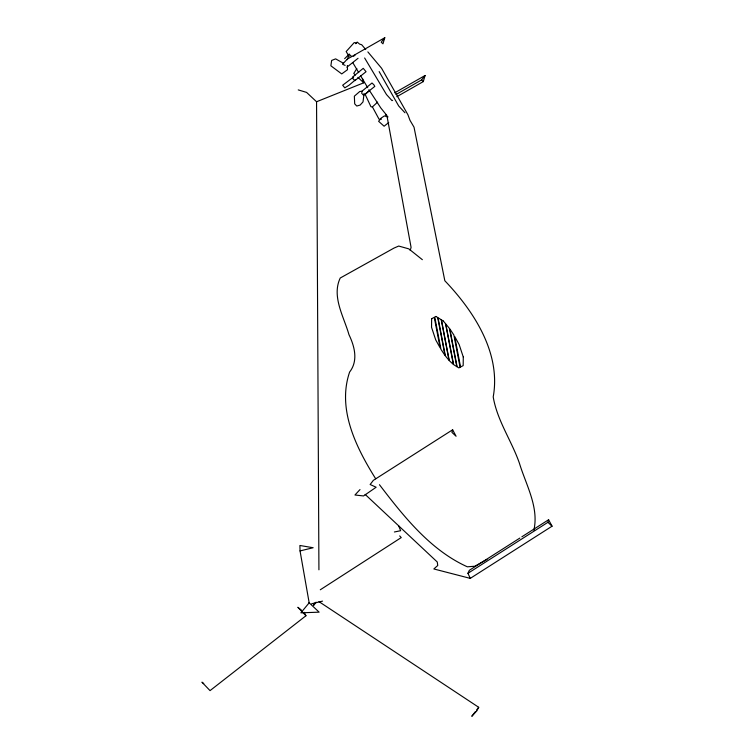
<?xml version="1.0" encoding="UTF-8"?>
<svg xmlns="http://www.w3.org/2000/svg" width="754" height="754" viewBox="0 0 754 754"><rect width="100%" height="100%" fill="white"/><g stroke="black" fill="none" stroke-linecap="round" stroke-linejoin="round"><path stroke-width="1.13" d="M361.797 93.553L361.882 91.281L371.986 83.006L373.843 84.74L374.804 86.39L363.645 95.287L362.41 94.137M364.069 93.458L363.013 101.913L360.139 105.06L356.783 106.041L354.691 103.845L354.352 96.182L359.771 91.498L361.986 91.272M533.86 530.194C539.148 507.159 525.887 484.643 519.393 463.144C511.58 440.732 497.169 420.543 493.21 396.915C501.184 353.013 473.795 311.1 444.832 280.752L414.021 127.172L409.988 120.31L407.933 114.787L381.59 68.256L367.858 51.903M410.251 250.498L411.071 247.34L386.906 115.513L380.845 108.01L368.904 89.679M452.636 429.78L451.919 432.353L456.076 436.246L452.636 429.78L373.371 480.326L370.139 484.511L376.133 487.235L363.541 495.944L354.946 495.01L359.997 489.582M470.27 578.375L467.951 573.304L547.894 522.315L548.61 519.742L552.051 526.207L470.27 578.375L433.833 568.959L437.744 565.491L437.263 562.003L365.153 494.407M384.785 37.7L382.966 43.817L381.222 42.177L384.785 37.7L347.302 59.095L342.542 64.25L345.162 65.391M396.811 96.7L423.277 81.602L425.096 75.485L394.7 92.827M347.274 59.67L349.149 54.184L351.713 56.578M467.951 573.304L469.346 570.297L519.874 538.064M316.105 602.135L313.73 605.481M318.989 601.645L478.696 707.29L476.839 710.871L471.787 716.3L475.246 711.795M356.84 68.548L353.758 73.449L355.426 75.004M313.579 604.849L314.955 603.049M476.622 709.995L478.696 707.29M395.982 94.542L421.533 79.962L425.096 75.485M355.737 43.694L357.198 42.073L359.639 44.137L361.675 44.712L365.747 49.538M344.644 58.671L349.149 54.184M355.803 79.547L348.932 85.315L344.785 87.85L342.665 85.221L353.683 76.908M368.923 91.008L365.181 94.448L370.911 106.672L371.788 106.974M377.641 102.11L372.41 106.898L379.102 119.292L381.458 119.207M353.551 56.286L355.238 54.91M346.897 67.2L358.046 58.294M388.715 122.572L384.106 126.22L378.621 121.309L381.166 118.058L384.399 115.927L388.046 116.936M304.164 612.314L305.945 615.764L210.036 690.626L201.949 682.163L203.75 683.595M320.29 589.779L401.241 537.583L399.686 535.906M521.862 536.801L548.61 519.742M486.999 559.459L474.822 566.235L467.357 566.81C430.327 550.147 403.569 516.264 379.46 484.709M392.636 100.301L391.995 100.612L386.491 94.552L364.634 57.992M298.245 89.896L306.586 92.403L316.557 101.752L363.73 82.799L362.467 78.501M300.045 550.92L313.146 547.734L299.904 545.481L300.045 550.92L309.234 603.191M311.619 603.794L322.542 601.126M394.389 531.985L400.647 530.712L398.63 525.792M356.661 42.997L354.21 42.592L346.161 51.545L349.159 56.559M343.475 63.279L335.634 58.869L331.637 60.443L330.874 65.805L341.732 73.911L347.49 69.717L347.396 65.485M422.353 259.687L408.8 248.867L398.715 246.049L394.003 248.075L340.233 278.019C331.421 296.454 343.909 316.821 348.951 334.625C354.578 346.359 358.433 360.723 349.62 372.042C336.887 409.252 356.284 447.753 375.699 478.799M301.459 610.165L297.858 607.29L305.945 615.764M421.533 79.962L423.277 81.602M404.955 112.761L398.687 105.975L379.149 71.602M357.914 77.342L363.73 82.799M547.894 522.315L552.051 526.207M352.749 62.582L358.734 72.62M360.525 75.626L367.707 87.671M385.737 114.457L386.076 115.607M316.557 101.752L318.923 569.826M431.637 318.735L431.542 327.293L435.699 339.847L440.129 347.848L434.266 317.349L431.637 318.735M463.286 357.047L463.182 365.615L460.553 367L454.7 336.491L459.129 344.503L463.286 357.047M353.136 76.606L353.042 78.878L354.889 80.612L366.048 71.715L363.239 68.331L353.136 76.606M309.168 602.814L300.884 612.823L319.14 612.163L309.168 602.814M435.963 316.454L434.756 317.085L440.958 349.347L444.983 355.426L437.697 317.538L435.963 316.454M460.063 367.255L458.856 367.895L457.122 366.812L449.846 328.914L453.87 335.002L460.063 367.255M441.222 319.724L438.036 317.745L445.369 355.897L449.016 360.318L441.222 319.724M443.361 321.063L441.448 319.875L449.28 360.629L453.38 364.474L445.548 323.711L443.361 321.063M456.783 366.604L453.606 364.616L445.812 324.031L449.459 328.452L456.783 366.604"/></g></svg>
